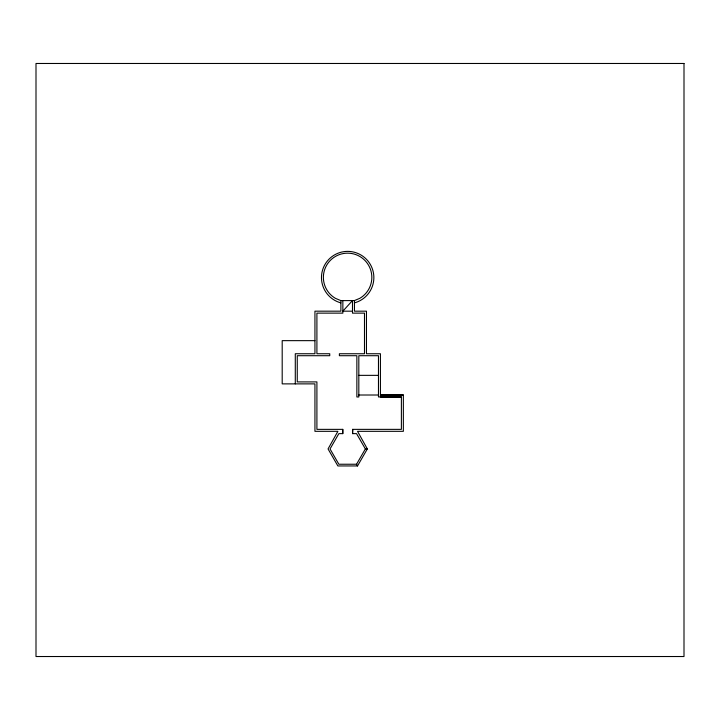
<?xml version="1.0" encoding="UTF-8"?>
<svg xmlns="http://www.w3.org/2000/svg" width="720" height="720" viewBox="0 0 720 720"><rect width="100%" height="100%" fill="white"/><g stroke="black" fill="none" stroke-linecap="round" stroke-linejoin="round"><path stroke-width="1.08" d="M352.602 429.93L352.611 433.629L356.535 433.629L365.373 448.938L356.535 464.238L338.859 464.238L330.03 448.938L338.859 433.629L342.783 433.629L342.774 429.363L316.908 429.363L316.908 381.906L297.261 381.906L297.261 355.707L329.751 355.707L329.751 353.745L316.908 353.745L316.908 313.137L342.855 313.137L342.855 300.618L354.447 300.564L359.721 298.377A24.237 24.237 0 0 0 366.174 261.819A24.237 24.237 0 0 0 329.04 261.819A24.237 24.237 0 0 0 335.493 298.377L340.884 300.618L342.855 300.618M314.937 340.65L282.195 340.65L282.195 383.877L314.937 383.877L314.937 431.325L337.887 431.325L328.05 448.938L337.878 465.948L357.525 465.948L367.344 448.938L357.534 431.325L403.353 431.325L403.353 394.983L380.43 394.974L403.353 395.01M352.485 311.175L342.855 311.175L352.485 300.564L352.485 313.137L364.491 313.137L364.491 353.745L339.381 353.745L339.381 355.707L356.859 355.707L356.859 396.972L358.821 396.972L358.821 355.707L378.468 355.707L378.468 396.945L401.391 396.945L401.391 429.363L352.602 429.363L352.602 431.325M358.821 375.354L378.468 375.354M358.821 395.01L378.468 395.01M401.391 396.972L380.43 396.972L380.43 353.745L366.462 353.745L366.462 311.175L354.447 311.175L354.447 300.564M365.373 448.938L367.344 448.938M356.535 464.238L357.525 465.948M352.602 429.363L352.611 433.629M342.774 429.363L342.783 433.629M340.884 300.618L340.884 311.175L314.937 311.175L314.937 353.745L295.29 353.745L295.29 383.877M340.884 302.877A26.199 26.199 0 0 1 326.205 262.548A26.199 26.199 0 0 1 369.126 262.548A26.199 26.199 0 0 1 354.447 302.877M684 63.477L36 63.477L36 656.523L684 656.523L684 63.477"/></g></svg>
